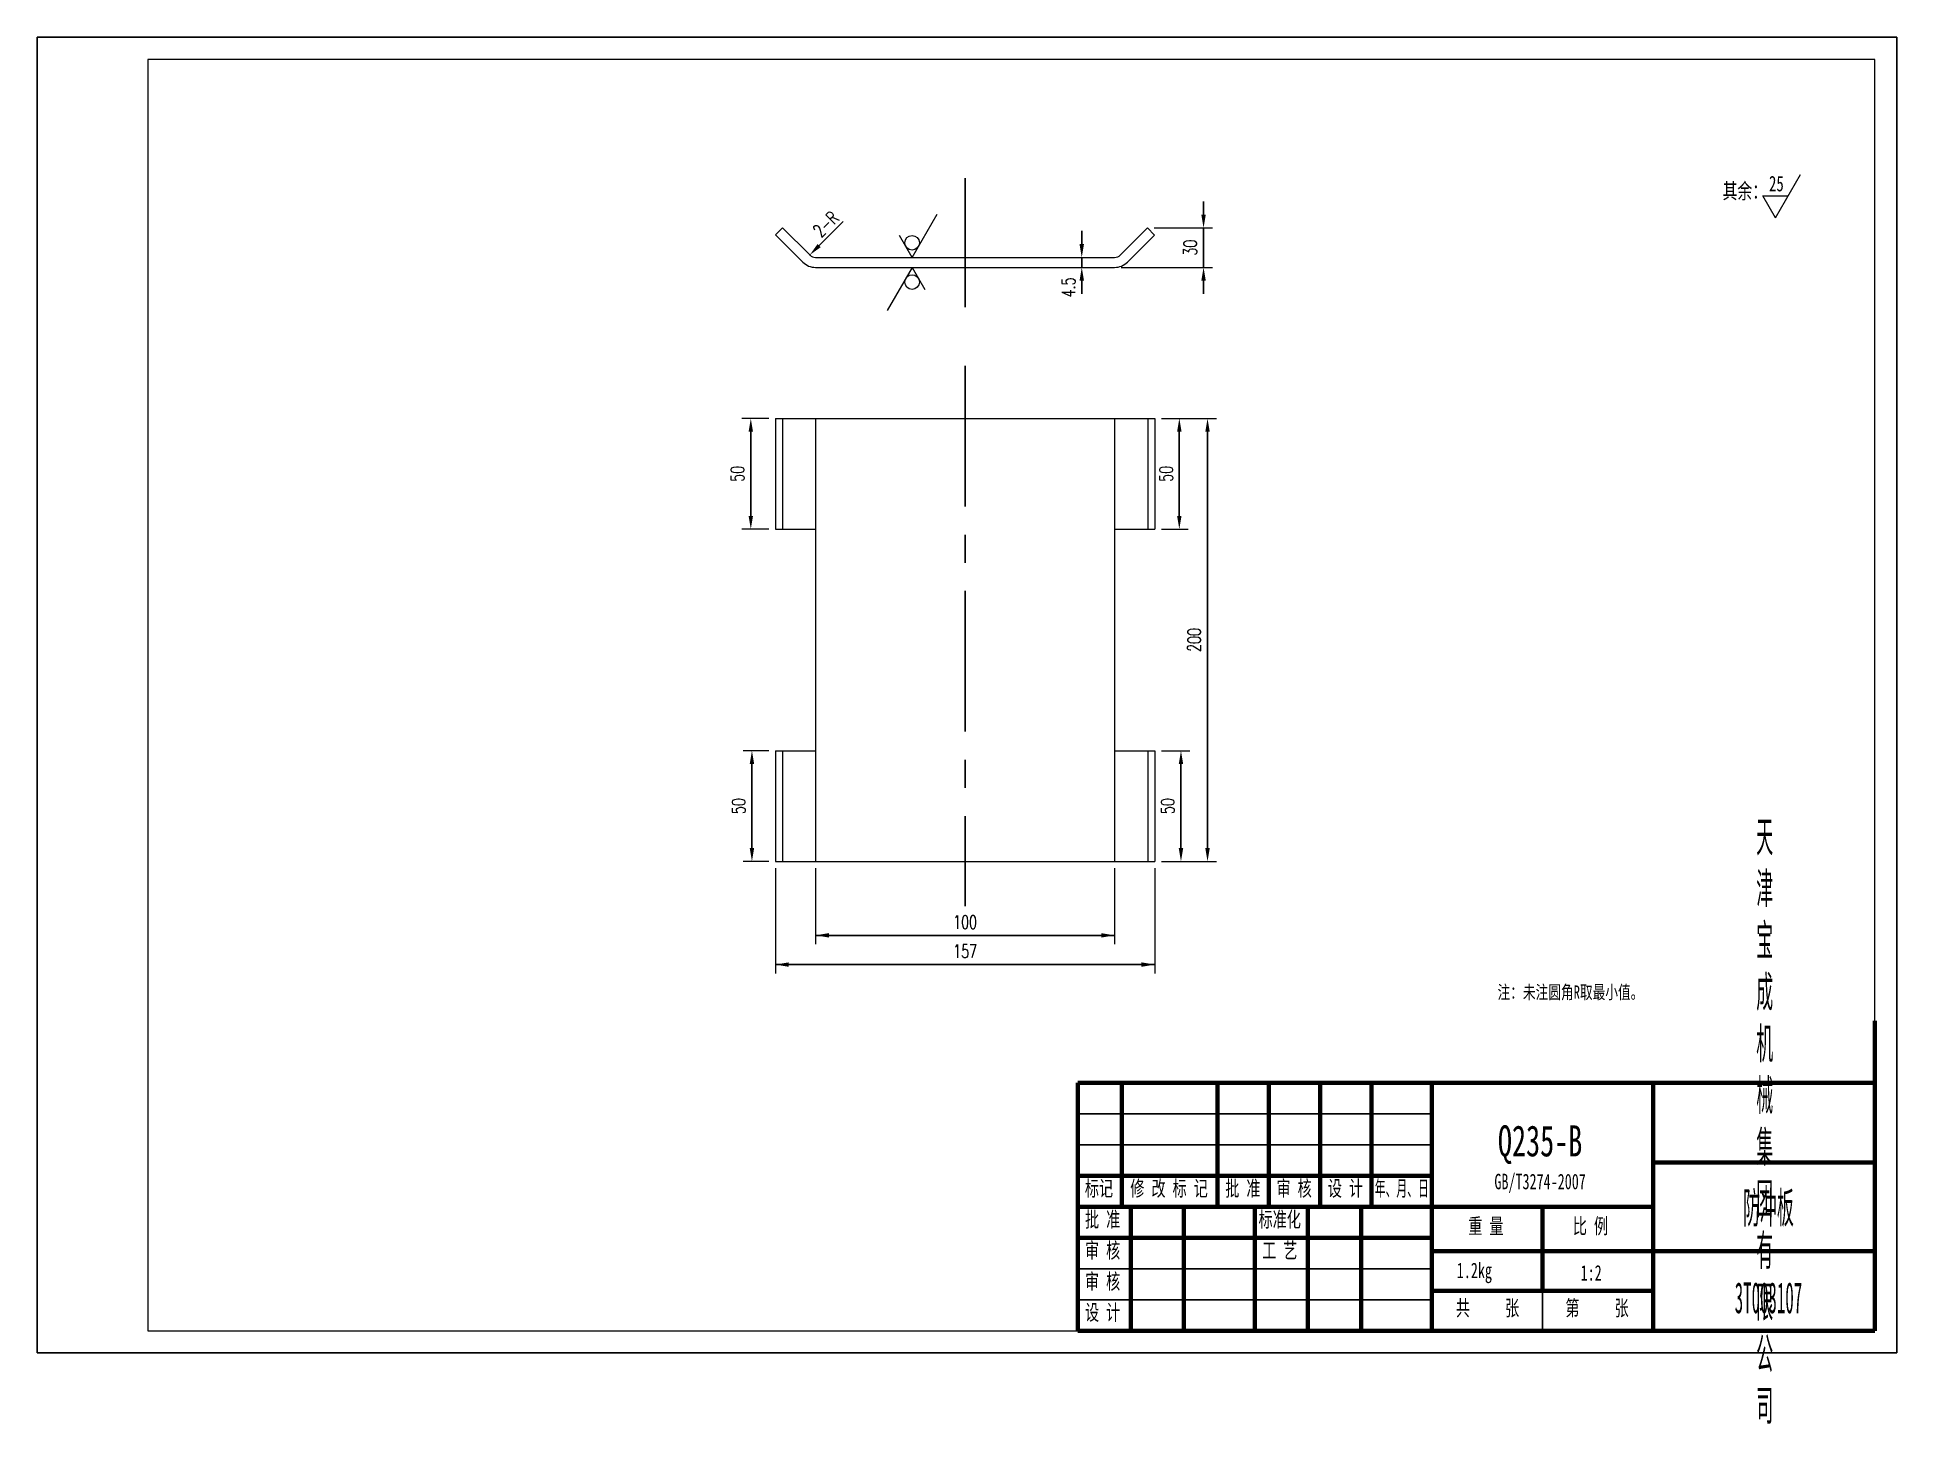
# Model space of a CAD drawing. Header units: millimetres. Extents: x 0 to 840, y -32 to 594.
import ezdxf

# ---------------------------------------------------------------- set-up
doc = ezdxf.new("R2010")
doc.units = ezdxf.units.MM
doc.header["$PDSIZE"] = -3
for name, pattern in [('CENTER', [50.8, 31.75, -6.35, 6.35, -6.35]), ('EB_DASH', [6, 3, -3]), ('EB_DASHDOT', [39, 30, -3, 3, -3])]:
    doc.linetypes.add(name, pattern=pattern)
doc.layers.add('25C', color=1, linetype='CENTER')
for name, color, linetype, lineweight in [('尺寸线', 4, 'Continuous', 9), ('标注线', 4, 'Continuous', 5), ('点划线', 1, 'EB_DASHDOT', 5), ('粗线', 7, 'Continuous', 15), ('虚线', 2, 'EB_DASH', 5)]:
    doc.layers.add(name, color=color, linetype=linetype, lineweight=lineweight)
doc.layers.add('边框', color=7, linetype='Continuous', plot=False)
doc.styles.get("Standard").update_dxf_attribs({"font": 'romans.shx', "width": 0.7, "height": 6})
doc.styles.add('TextStyle1', font='SIMFANG.TTF', dxfattribs={"width": 0.510669})
doc.styles.add('UserTxtStyle4', font='SIMFANG.TTF', dxfattribs={"width": 0.667})
doc.styles.add('机械', font='SIMFANG.TTF', dxfattribs={"width": 0.4})
doc.styles.add('标准', font='simsun.ttc', dxfattribs={"width": 0.667})
doc.dimstyles.new('标准', dxfattribs={"dimscale": 2, "dimtxt": 3, "dimasz": 3, "dimexe": 2, "dimexo": 1.5, "dimgap": 1.5, "dimtad": 1, "dimdec": 1, "dimzin": 12, "dimdsep": 46, "dimtxsty": 'Standard', "dimcen": 0, "dimdle": 6, "dimclrd": 256, "dimclre": 256, "dimclrt": 256, "dimadec": 1, "dimazin": 3, "dimtfac": 1, "dimtdec": 1, "dimtmove": 0, "dimatfit": 0, "dimfxl": 0, "dimtolj": 1, "dimtzin": 0, "dimlwe": -1, "dimarcsym": 0})

# ---------------------------------------------------------------- blocks, each defined once
blk = doc.blocks.new('CAXBLOCK70', base_point=(25, -87.5))
at = {"layer": '粗线', "color": 0, "linetype": 'Continuous', "lineweight": 70}
for p, q in [((205, -87.5), (205, -73.5)), ((205, -73.5), (205, -87.5))]:
    blk.add_line(p, q, dxfattribs=at)
blk = doc.blocks.new('*D672')
at = {"layer": 'Defpoints', "linetype": 'ByBlock'}
for p in [(504.81, 421.89), (504.81, 221.89)]:
    blk.add_point(p, dxfattribs=at)
at = {"layer": '尺寸线', "linetype": 'ByBlock'}
for p, q in [((507.81, 421.89), (532.65, 421.89)), ((507.81, 221.89), (532.65, 221.89))]:
    blk.add_line(p, q, dxfattribs=at)
at = {"layer": '尺寸线', "linetype": 'ByBlock', "lineweight": -2}
blk.add_line((528.65, 415.89), (528.65, 227.89), dxfattribs=at)
at = {"layer": '尺寸线', "linetype": 'ByBlock'}
for points in [[(528.65, 421.89), (527.65, 415.89), (529.65, 415.89)], [(528.65, 221.89), (527.65, 227.89), (529.65, 227.89)]]:
    blk.add_solid(points, dxfattribs=at)
at = {"layer": '尺寸线', "linetype": 'ByBlock', "insert": (522.65, 321.89), "char_height": 6, "attachment_point": 5, "rotation": 90}
blk.add_mtext('\\A1;200', dxfattribs=at)
blk = doc.blocks.new('*D691')
at = {"layer": 'Defpoints', "linetype": 'ByBlock'}
for p in [(351.62, 221.89), (486.65, 221.89)]:
    blk.add_point(p, dxfattribs=at)
at = {"layer": '尺寸线', "linetype": 'ByBlock', "lineweight": -2}
for p, q in [((351.62, 221.89), (351.62, 221.89)), ((351.62, 188.53), (486.65, 188.53))]:
    blk.add_line(p, q, dxfattribs=at)
at = {"layer": '尺寸线', "linetype": 'ByBlock'}
for p, q in [((351.62, 218.89), (351.62, 184.53)), ((486.65, 218.89), (486.65, 184.53))]:
    blk.add_line(p, q, dxfattribs=at)
for points in [[(351.62, 188.53), (357.62, 187.53), (357.62, 189.53)], [(486.65, 188.53), (480.65, 187.53), (480.65, 189.53)]]:
    blk.add_solid(points, dxfattribs=at)
at = {"layer": '尺寸线', "linetype": 'ByBlock', "insert": (419.13, 194.53), "char_height": 6, "attachment_point": 5}
blk.add_mtext('100', dxfattribs=at)
blk = doc.blocks.new('*D689')
at = {"layer": 'Defpoints', "linetype": 'ByBlock'}
for p in [(333.45, 221.89), (504.81, 221.89)]:
    blk.add_point(p, dxfattribs=at)
at = {"layer": '尺寸线', "linetype": 'ByBlock', "lineweight": -2}
for p, q in [((333.45, 221.89), (333.45, 221.89)), ((333.45, 175.33), (504.81, 175.33))]:
    blk.add_line(p, q, dxfattribs=at)
at = {"layer": '尺寸线', "linetype": 'ByBlock'}
for p, q in [((333.45, 218.89), (333.45, 171.33)), ((504.81, 218.89), (504.81, 171.33))]:
    blk.add_line(p, q, dxfattribs=at)
for points in [[(333.45, 175.33), (339.45, 174.33), (339.45, 176.33)], [(504.81, 175.33), (498.81, 174.33), (498.81, 176.33)]]:
    blk.add_solid(points, dxfattribs=at)
at = {"layer": '尺寸线', "linetype": 'ByBlock', "insert": (419.13, 181.33), "char_height": 6, "attachment_point": 5}
blk.add_mtext('157', dxfattribs=at)
blk = doc.blocks.new('*D664')
at = {"layer": 'Defpoints', "linetype": 'ByBlock'}
for p in [(463.54, 494.58), (463.54, 490.08)]:
    blk.add_point(p, dxfattribs=at)
at = {"layer": '尺寸线', "linetype": 'ByBlock', "lineweight": -2}
for p, q in [((471.84, 500.58), (471.84, 506.58)), ((463.54, 494.58), (463.54, 494.58)), ((471.84, 494.58), (471.84, 490.08)), ((471.84, 478.08), (471.84, 484.08))]:
    blk.add_line(p, q, dxfattribs=at)
at = {"layer": '尺寸线', "linetype": 'ByBlock'}
for p, q in [((466.54, 494.58), (475.84, 494.58)), ((466.54, 490.08), (475.84, 490.08))]:
    blk.add_line(p, q, dxfattribs=at)
for points in [[(471.84, 494.58), (470.84, 500.58), (472.84, 500.58)], [(471.84, 490.08), (470.84, 484.08), (472.84, 484.08)]]:
    blk.add_solid(points, dxfattribs=at)
at = {"layer": '尺寸线', "linetype": 'ByBlock', "insert": (465.84, 481.08), "char_height": 6, "attachment_point": 5, "rotation": 90}
blk.add_mtext('\\A1;4.5', dxfattribs=at)
blk = doc.blocks.new('*D673')
at = {"layer": 'Defpoints', "linetype": 'ByBlock'}
for p in [(504.81, 421.89), (504.81, 371.89)]:
    blk.add_point(p, dxfattribs=at)
at = {"layer": '尺寸线', "linetype": 'ByBlock'}
for p, q in [((507.81, 421.89), (519.91, 421.89)), ((507.81, 371.89), (519.91, 371.89))]:
    blk.add_line(p, q, dxfattribs=at)
at = {"layer": '尺寸线', "linetype": 'ByBlock', "lineweight": -2}
blk.add_line((515.91, 415.89), (515.91, 377.89), dxfattribs=at)
at = {"layer": '尺寸线', "linetype": 'ByBlock'}
for points in [[(515.91, 421.89), (514.91, 415.89), (516.91, 415.89)], [(515.91, 371.89), (514.91, 377.89), (516.91, 377.89)]]:
    blk.add_solid(points, dxfattribs=at)
at = {"layer": '尺寸线', "linetype": 'ByBlock', "insert": (509.91, 396.89), "char_height": 6, "attachment_point": 5, "rotation": 90}
blk.add_mtext('\\A1;50', dxfattribs=at)
blk = doc.blocks.new('*D674')
at = {"layer": 'Defpoints', "linetype": 'ByBlock'}
for p in [(504.81, 271.89), (504.81, 221.89)]:
    blk.add_point(p, dxfattribs=at)
at = {"layer": '尺寸线', "linetype": 'ByBlock'}
for p, q in [((507.81, 271.89), (520.65, 271.89)), ((507.81, 221.89), (520.65, 221.89))]:
    blk.add_line(p, q, dxfattribs=at)
at = {"layer": '尺寸线', "linetype": 'ByBlock', "lineweight": -2}
blk.add_line((516.65, 265.89), (516.65, 227.89), dxfattribs=at)
at = {"layer": '尺寸线', "linetype": 'ByBlock'}
for points in [[(516.65, 271.89), (515.65, 265.89), (517.65, 265.89)], [(516.65, 221.89), (515.65, 227.89), (517.65, 227.89)]]:
    blk.add_solid(points, dxfattribs=at)
at = {"layer": '尺寸线', "linetype": 'ByBlock', "insert": (510.65, 246.89), "char_height": 6, "attachment_point": 5, "rotation": 90}
blk.add_mtext('\\A1;50', dxfattribs=at)
blk = doc.blocks.new('*D675')
at = {"layer": 'Defpoints', "linetype": 'ByBlock'}
for p in [(333.45, 271.89), (333.45, 221.89)]:
    blk.add_point(p, dxfattribs=at)
at = {"layer": '尺寸线', "linetype": 'ByBlock'}
for p, q in [((330.45, 271.89), (318.86, 271.89)), ((330.45, 221.89), (318.86, 221.89))]:
    blk.add_line(p, q, dxfattribs=at)
at = {"layer": '尺寸线', "linetype": 'ByBlock', "lineweight": -2}
blk.add_line((322.86, 265.89), (322.86, 227.89), dxfattribs=at)
at = {"layer": '尺寸线', "linetype": 'ByBlock'}
for points in [[(322.86, 271.89), (321.86, 265.89), (323.86, 265.89)], [(322.86, 221.89), (321.86, 227.89), (323.86, 227.89)]]:
    blk.add_solid(points, dxfattribs=at)
at = {"layer": '尺寸线', "linetype": 'ByBlock', "insert": (316.86, 246.89), "char_height": 6, "attachment_point": 5, "rotation": 90}
blk.add_mtext('\\A1;50', dxfattribs=at)
blk = doc.blocks.new('*D676')
at = {"layer": 'Defpoints', "linetype": 'ByBlock'}
for p in [(333.45, 421.89), (333.45, 371.89)]:
    blk.add_point(p, dxfattribs=at)
at = {"layer": '尺寸线', "linetype": 'ByBlock'}
for p, q in [((330.45, 421.89), (318.34, 421.89)), ((330.45, 371.89), (318.34, 371.89))]:
    blk.add_line(p, q, dxfattribs=at)
at = {"layer": '尺寸线', "linetype": 'ByBlock', "lineweight": -2}
blk.add_line((322.34, 415.89), (322.34, 377.89), dxfattribs=at)
at = {"layer": '尺寸线', "linetype": 'ByBlock'}
for points in [[(322.34, 421.89), (321.34, 415.89), (323.34, 415.89)], [(322.34, 371.89), (321.34, 377.89), (323.34, 377.89)]]:
    blk.add_solid(points, dxfattribs=at)
at = {"layer": '尺寸线', "linetype": 'ByBlock', "insert": (316.34, 396.89), "char_height": 6, "attachment_point": 5, "rotation": 90}
blk.add_mtext('\\A1;50', dxfattribs=at)
blk = doc.blocks.new('*D681')
at = {"layer": 'Defpoints', "linetype": 'ByBlock'}
for p in [(501.5, 507.87), (486.65, 490.08)]:
    blk.add_point(p, dxfattribs=at)
at = {"layer": '尺寸线', "linetype": 'ByBlock', "lineweight": -2}
for p, q in [((526.86, 513.87), (526.86, 519.87)), ((526.86, 507.87), (526.86, 490.08)), ((526.86, 478.08), (526.86, 484.08))]:
    blk.add_line(p, q, dxfattribs=at)
at = {"layer": '尺寸线', "linetype": 'ByBlock'}
for p, q in [((504.5, 507.87), (530.86, 507.87)), ((489.65, 490.08), (530.86, 490.08))]:
    blk.add_line(p, q, dxfattribs=at)
for points in [[(526.86, 507.87), (525.86, 513.87), (527.86, 513.87)], [(526.86, 490.08), (525.86, 484.08), (527.86, 484.08)]]:
    blk.add_solid(points, dxfattribs=at)
at = {"layer": '尺寸线', "linetype": 'ByBlock', "insert": (520.86, 498.98), "char_height": 6, "attachment_point": 5, "rotation": 90}
blk.add_mtext('30', dxfattribs=at)

msp = doc.modelspace()

# ---------------------------------------------------------------- linework, layer by layer
at = {"layer": '25C', "ltscale": 2}
for p, q in [((419.13, 530.32), (419.13, 472.15)), ((419.13, 445.61), (419.13, 201.72))]:
    msp.add_line(p, q, dxfattribs=at)
at = {"layer": '尺寸线', "lineweight": -2}
msp.add_line((353.21, 499.92), (364.1, 510.81), dxfattribs=at)
at = {"layer": '尺寸线'}
for centre in [(395.21, 501.18), (395.21, 483.47)]:
    msp.add_circle(centre, 3.3, dxfattribs=at)
for p in [(348.96, 495.68), (351.62, 498.33)]:
    msp.add_point(p, dxfattribs=at)
msp.add_solid([(348.96, 495.68), (352.5, 500.63), (353.91, 499.21)], dxfattribs=at)
at = {"layer": '标注线'}
for p, q in [((785.16, 512.46), (796.43, 531.98)), ((779.43, 522.37), (790.88, 522.37)), ((785.16, 512.46), (779.43, 522.37)), ((395.21, 494.58), (406.48, 514.1)), ((395.21, 494.58), (389.49, 504.49)), ((395.21, 490.08), (383.94, 470.55)), ((395.21, 490.08), (400.93, 480.17))]:
    msp.add_line(p, q, dxfattribs=at)
at = {"layer": '点划线', "linetype": 'Continuous', "lineweight": 25}
for p, q in [((630, 108), (470, 108)), ((630, 94), (470, 94)), ((630, 38), (470, 38)), ((630, 24), (470, 24))]:
    msp.add_line(p, q, dxfattribs=at)
at = {"layer": '粗线'}
for p, q in [((830, 584), (50, 584)), ((50, 584), (50, 10)), ((830, 10), (830, 584)), ((333.45, 504.83), (336.63, 508.01)), ((345.78, 492.49), (333.45, 504.83)), ((348.96, 495.68), (336.63, 508.01)), ((489.3, 495.68), (501.5, 507.87)), ((492.48, 492.49), (504.68, 504.69)), ((504.68, 504.69), (501.5, 507.87)), ((351.62, 494.58), (486.65, 494.58)), ((351.62, 490.08), (486.65, 490.08)), ((333.45, 421.89), (333.45, 371.89)), ((333.45, 421.89), (504.81, 421.89)), ((336.63, 421.89), (336.63, 371.89)), ((351.62, 421.89), (351.62, 221.89)), ((486.65, 421.89), (486.65, 221.89)), ((501.63, 421.89), (501.63, 371.89)), ((504.81, 421.89), (504.81, 371.89)), ((333.45, 371.89), (351.62, 371.89)), ((486.65, 371.89), (504.81, 371.89)), ((333.45, 271.89), (351.62, 271.89)), ((333.45, 271.89), (333.45, 221.89)), ((336.63, 271.89), (336.63, 221.89)), ((486.65, 271.89), (504.81, 271.89)), ((501.63, 271.89), (501.63, 221.89)), ((504.81, 271.89), (504.81, 221.89)), ((333.45, 221.89), (504.81, 221.89)), ((50, 10), (830, 10))]:
    msp.add_line(p, q, dxfattribs=at)
at = {"layer": '粗线', "linetype": 'Continuous', "lineweight": 70}
for p, q in [((470, 122), (830, 122)), ((470, 122), (470, 10)), ((490, 66), (490, 122)), ((533.17, 66), (533.17, 122)), ((556.33, 66), (556.33, 122)), ((579.5, 66), (579.5, 122)), ((602.67, 66), (602.67, 122)), ((630, 122), (630, 10)), ((730, 10), (730, 122)), ((830, 122), (830, 10)), ((830, 86), (730, 86)), ((630, 80), (470, 80)), ((730, 66), (470, 66)), ((494, 10), (494, 66)), ((518, 10), (518, 66)), ((550, 10), (550, 66)), ((574, 10), (574, 66)), ((598, 10), (598, 66)), ((680, 66), (680, 28)), ((630, 52), (470, 52)), ((730, 46), (630, 46)), ((830, 46), (730, 46)), ((730, 28), (630, 28)), ((830, 10), (470, 10))]:
    msp.add_line(p, q, dxfattribs=at)
at = {"layer": '粗线'}
for centre, radius, start, end in [((351.62, 498.33), 3.75, 225, 270), ((486.65, 498.33), 3.75, 270, 315), ((351.62, 498.33), 8.25, 225, 270), ((486.65, 498.33), 8.25, 270, 315)]:
    msp.add_arc(centre, radius, start, end, dxfattribs=at)
at = {"layer": '虚线', "linetype": 'Continuous', "lineweight": 25}
msp.add_line((680, 28), (680, 10), dxfattribs=at)
at = {"layer": '边框', "linetype": 'Continuous', "lineweight": 25}
for p, q in [((0, 0), (0, 594)), ((0, 594), (840, 594)), ((840, 594), (840, 0)), ((840, 0), (0, 0))]:
    msp.add_line(p, q, dxfattribs=at)

# ---------------------------------------------------------------- block references
at = {"layer": '粗线', "color": 0, "linetype": 'ByBlock', "lineweight": -2, "xscale": 2.000000000000004, "yscale": 2.000000000000004, "zscale": 2.000000000000004}
msp.add_blockref('CAXBLOCK70', (470, 122), dxfattribs=at)

# ---------------------------------------------------------------- texts
at = {"layer": '尺寸线', "insert": (356.25, 509.61), "char_height": 6, "attachment_point": 5, "rotation": 45}
msp.add_mtext('2-R', dxfattribs=at)
at = {"layer": '尺寸线', "insert": (659.65, 165.89), "char_height": 6, "width": 134.4454, "attachment_point": 1}
msp.add_mtext('\\fSimSun|b0|i0|c134|p0;注：未注圆角R取最小值。', dxfattribs=at)
at = {"layer": '标注线', "char_height": 7, "attachment_point": 1}
for s, insert, width in [('{\\fSimSun|b0|i0|c134|p2;25}', (782.28, 531.42), 10.6386), ('\\fSimSun|b0|i0|c134|p2;其余：', (761.32, 528.08), 78.2948)]:
    msp.add_mtext(s, dxfattribs=dict(at, insert=insert, width=width))
at = {"layer": '标注线', "char_height": 14, "attachment_point": 5, "style": '机械'}
for s, insert, width in [('\\H1x;天津宝成机械集团有限公司', (780.34, 104.08), 1), ('\\fSimSun|b0|i0|c134|p0;\\H1x;防冲板', (782.03, 64.82), 83.8756), ('\\fSimSun|b0|i0|c134|p0;\\H1x;3T003107', (782.03, 24.82), 111.1435)]:
    msp.add_mtext(s, dxfattribs=dict(at, insert=insert, width=width))
at = {"layer": '标注线', "attachment_point": 5, "style": '标准'}
for s, insert, char_height in [('\\H1x;Q235-B', (678.88, 93.99), 14), ('\\H1x;GB/T3274-2007', (678.88, 76.54), 7), ('1.2kg', (649.18, 36.11), 7), ('1:2', (701.94, 36.11), 7)]:
    msp.add_mtext(s, dxfattribs=dict(at, insert=insert, char_height=char_height))
at = {"layer": '粗线', "char_height": 7, "attachment_point": 1}
for s, insert, style in [('\\fFangSong_GB2312|b0|i0|p34;标记', (473.25, 77.8), 'UserTxtStyle4'), ('{\\fFangSong_GB2312|b0|i0|c134|p34;修 改 标 记}', (493.77, 77.8), 'UserTxtStyle4'), ('{\\fFangSong_GB2312|b0|i0|c134|p34;批 准}', (536.65, 77.8), 'UserTxtStyle4'), ('{\\fFangSong_GB2312|b0|i0|c134|p34;审 核}', (559.82, 77.8), 'UserTxtStyle4'), ('{\\fFangSong_GB2312|b0|i0|c134|p34;设 计}', (582.99, 77.8), 'UserTxtStyle4'), ('\\fFangSong_GB2312|b0|i0|p34;年、月、日', (604.2, 77.8), 'TextStyle1'), ('{\\fFangSong_GB2312|b0|i0|c134|p50;批 准}', (473.3, 63.8), 'UserTxtStyle4'), ('\\fFangSong_GB2312|b0|i0|p34;标准化', (551.71, 63.8), 'UserTxtStyle4'), ('\\fFangSong_GB2312|b0|i0|p34;重 量', (646.43, 60.8), 'UserTxtStyle4'), ('\\fFangSong_GB2312|b0|i0|p34;比 例', (693.68, 60.8), 'UserTxtStyle4'), ('{\\fFangSong_GB2312|b0|i0|c134|p50;审 核}', (473.3, 49.8), 'UserTxtStyle4'), ('{\\fFangSong_GB2312|b0|i0|c134|p34;工 艺}', (553.3, 49.8), 'UserTxtStyle4'), ('{\\fFangSong_GB2312|b0|i0|c134|p34;审 核}', (473.3, 35.8), 'UserTxtStyle4'), ('{\\fFangSong_GB2312|b0|i0|c134|p34;设 计}', (473.3, 21.8), 'UserTxtStyle4'), ('{\\fFangSong_GB2312|b0|i0|c134|p34;共     张}', (640.82, 23.8), 'UserTxtStyle4'), ('{\\fFangSong_GB2312|b0|i0|c134|p34;第     张}', (690.3, 23.8), 'UserTxtStyle4')]:
    msp.add_mtext(s, dxfattribs=dict(at, insert=insert, style=style))

# ---------------------------------------------------------------- dimensions: what is measured, and where the dimension line sits
at = {"layer": '尺寸线'}
dim = msp.add_linear_dim(base=(526.86, 490.08), p1=(501.5, 507.87), p2=(486.65, 490.08), angle=90, text='30', dimstyle='标准', override={"dimtmove": 1, "dimatfit": 3}, dxfattribs=at)
dim.commit()
dim.dimension.update_dxf_attribs({"geometry": '*D681', "text_midpoint": (520.86, 498.98)})
dim = msp.add_linear_dim(base=(471.84, 490.08), p1=(463.54, 494.58), p2=(463.54, 490.08), angle=90, dimstyle='标准', override={"dimtmove": 1, "dimatfit": 3}, dxfattribs=at)
dim.commit()
dim.dimension.update_dxf_attribs({"geometry": '*D664', "text_midpoint": (471.84, 481.08), "dimtype": 160})
for base, p1, p2, picture, middle in [((322.34, 371.89), (333.45, 421.89), (333.45, 371.89), '*D676', (316.34, 396.89)), ((528.65, 221.89), (504.81, 421.89), (504.81, 221.89), '*D672', (522.65, 321.89)), ((515.91, 371.89), (504.81, 421.89), (504.81, 371.89), '*D673', (509.91, 396.89)), ((322.86, 221.89), (333.45, 271.89), (333.45, 221.89), '*D675', (316.86, 246.89)), ((516.65, 221.89), (504.81, 271.89), (504.81, 221.89), '*D674', (510.65, 246.89))]:
    dim = msp.add_linear_dim(base=base, p1=p1, p2=p2, angle=90, dimstyle='标准', override={"dimtmove": 1, "dimatfit": 3}, dxfattribs=at)
    dim.commit()
    dim.dimension.update_dxf_attribs({"geometry": picture, "text_midpoint": middle})
for base, p1, p2, text, picture, middle in [((504.81, 175.33), (333.45, 221.89), (504.81, 221.89), '157', '*D689', (419.13, 181.33)), ((486.65, 188.53), (351.62, 221.89), (486.65, 221.89), '100', '*D691', (419.13, 194.53))]:
    dim = msp.add_linear_dim(base=base, p1=p1, p2=p2, text=text, dimstyle='标准', override={"dimtmove": 1, "dimatfit": 3}, dxfattribs=at)
    dim.commit()
    dim.dimension.update_dxf_attribs({"geometry": picture, "text_midpoint": middle})

doc.saveas('drawing.dxf')
